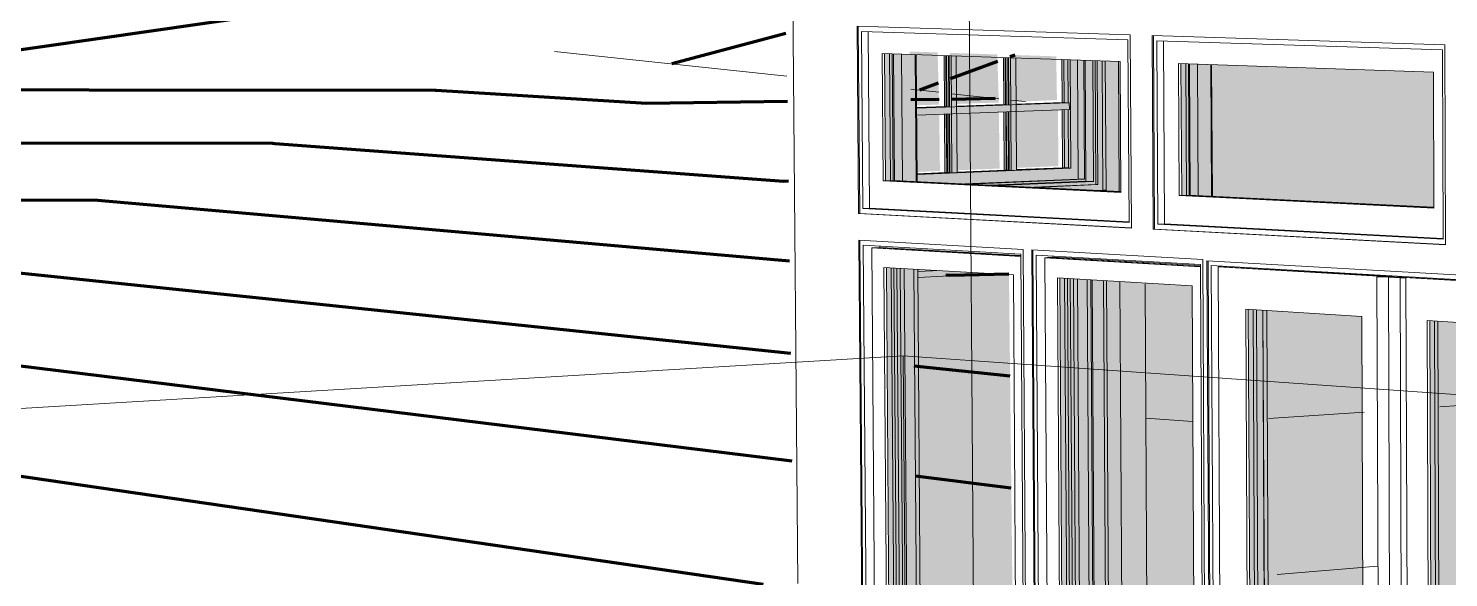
# Model space of a CAD drawing. Header units: inches. Extents: x 5690 to 5695, y -585 to 907.
# Drawn here: x 5694.0904 to 5694.2749, y 381.933 to 382.0043 of the extents above; entities that cross this region are included whole.
import ezdxf

# ---------------------------------------------------------------- set-up
doc = ezdxf.new("R2010")
doc.units = ezdxf.units.IN
doc.header["$MEASUREMENT"] = 0
for name, color, linetype, lineweight in [('A-DOOR', 31, 'Continuous', 13), ('A-DOOR-FRAM', 31, 'Continuous', 9), ('A-GLAZ', 151, 'Continuous', 13), ('A-GLAZ-2', 151, 'Continuous', 9), ('A-WALL', 113, 'Continuous', 13), ('C-TOPO', 7, 'Continuous', 9), ('C-TOPO-MAJR', 7, 'Continuous', 70), ('G-ANNO-SYMB-1', 111, 'Continuous', 9), ('I-WALL', 2, 'Continuous', 13), ('Q-CASE', 31, 'Continuous', 9)]:
    doc.layers.add(name, color=color, linetype=linetype, lineweight=lineweight)
doc.layers.add('A-DOOR-1', color=31, linetype='Continuous', lineweight=13, transparency=0.75)
doc.layers.add('A-GLAZ-1', color=151, linetype='Continuous', lineweight=13, transparency=0.75)

msp = doc.modelspace()

# ---------------------------------------------------------------- hatches: boundary and pattern name
at = {"layer": 'A-DOOR-1'}
msp.add_hatch(color=256, dxfattribs=at).paths.add_polyline_path([(5694.26335, 381.89438), (5694.26354, 381.89461), (5694.25891, 381.89518), (5694.26387, 381.89572), (5694.26358, 381.96695), (5694.24889, 381.96784), (5694.24925, 381.89613), (5694.25786, 381.89506)], flags=0)
h = msp.add_hatch(color=256, dxfattribs=at)
h.paths.add_polyline_path([(5694.28803, 381.89132), (5694.288, 381.89169), (5694.28794, 381.89168), (5694.28792, 381.8916), (5694.28747, 381.89165), (5694.28642, 381.89152), (5694.288, 381.89133)], flags=0)
h.paths.add_polyline_path([(5694.28543, 381.89165), (5694.28649, 381.89177), (5694.28417, 381.89206), (5694.28417, 381.8918), (5694.28428, 381.89179)], flags=0)
h.paths.add_polyline_path([(5694.28794, 381.89192), (5694.288, 381.89193), (5694.28799, 381.89552), (5694.28793, 381.89551), (5694.28794, 381.89239)], flags=0)
h.paths.add_polyline_path([(5694.27984, 381.89234), (5694.27979, 381.8926), (5694.27664, 381.89299), (5694.27665, 381.89273), (5694.2798, 381.89234)], flags=0)
h.paths.add_polyline_path([(5694.28793, 381.89575), (5694.28799, 381.89576), (5694.28799, 381.89935), (5694.28784, 381.8993), (5694.28783, 381.8985), (5694.28792, 381.89854)], flags=0)
h.paths.add_polyline_path([(5694.27657, 381.89719), (5694.27976, 381.89756), (5694.27974, 381.89836), (5694.27657, 381.89795), (5694.27657, 381.89776)], flags=0)
h.paths.add_polyline_path([(5694.2841, 381.89806), (5694.28634, 381.89832), (5694.28637, 381.89913), (5694.2841, 381.89887), (5694.2841, 381.89809)], flags=0)
h.paths.add_polyline_path([(5694.27657, 381.89824), (5694.27976, 381.89861), (5694.27974, 381.90223), (5694.27656, 381.90183), (5694.27657, 381.89888)], flags=0)
h.paths.add_polyline_path([(5694.2841, 381.89911), (5694.28639, 381.89937), (5694.28656, 381.90299), (5694.28409, 381.90272), (5694.28409, 381.90106)], flags=0)
h.paths.add_polyline_path([(5694.28786, 381.89954), (5694.28799, 381.89959), (5694.28798, 381.90318), (5694.28791, 381.90317), (5694.28787, 381.8999)], flags=0)
h.paths.add_polyline_path([(5694.28791, 381.90341), (5694.28798, 381.90342), (5694.28797, 381.906), (5694.2879, 381.90599), (5694.28791, 381.90528)], flags=0)
h.paths.add_polyline_path([(5694.27655, 381.90413), (5694.27974, 381.90448), (5694.27974, 381.90507), (5694.27655, 381.90472), (5694.27655, 381.90453)], flags=0)
h.paths.add_polyline_path([(5694.28409, 381.90496), (5694.28666, 381.90523), (5694.28669, 381.90583), (5694.28408, 381.90555), (5694.28408, 381.90516)], flags=0)
h.paths.add_polyline_path([(5694.27268, 381.9056), (5694.27296, 381.90593), (5694.27508, 381.90612), (5694.27555, 381.91622), (5694.27575, 381.91699), (5694.27616, 381.91744), (5694.27689, 381.9176), (5694.27745, 381.91764), (5694.28787, 381.91657), (5694.2879, 381.90754), (5694.28797, 381.90755), (5694.28787, 381.93459), (5694.27844, 381.93541), (5694.27843, 381.9359), (5694.28786, 381.93672), (5694.28778, 381.94956), (5694.2797, 381.94897), (5694.27968, 381.9556), (5694.28441, 381.95592), (5694.28438, 381.96567), (5694.27247, 381.96638), (5694.27268, 381.90563)], flags=0)
h.paths.add_polyline_path([(5694.27657, 381.90629), (5694.28676, 381.90739), (5694.28701, 381.91268), (5694.28682, 381.91547), (5694.27714, 381.91646), (5694.27704, 381.91602), (5694.27668, 381.90867)], flags=0)
h.paths.add_polyline_path([(5694.28786, 381.93526), (5694.28786, 381.93569), (5694.28535, 381.93548), (5694.28779, 381.93527)], flags=0)
at = {"layer": 'A-GLAZ-1'}
h = msp.add_hatch(color=256, dxfattribs=at)
h.paths.add_polyline_path([(5694.23234, 381.98304), (5694.23216, 382.00008), (5694.22546, 382.0003), (5694.22549, 381.99468), (5694.22492, 381.99467), (5694.21872, 381.99451), (5694.21868, 382.00053), (5694.21774, 382.00056), (5694.21779, 381.99442), (5694.21102, 381.99424), (5694.21097, 382.00079), (5694.21003, 382.00082), (5694.21008, 381.99416), (5694.2058, 381.99405), (5694.20575, 382.00096), (5694.20166, 382.00109), (5694.20179, 381.98455), (5694.23224, 381.98305)], flags=0)
h.paths.add_polyline_path([(5694.20586, 381.9854), (5694.20581, 381.99308), (5694.21009, 381.99324), (5694.21009, 381.993), (5694.21027, 381.993), (5694.21024, 381.98558), (5694.20588, 381.9854)], flags=0)
h.paths.add_polyline_path([(5694.21108, 381.98562), (5694.21103, 381.99327), (5694.21779, 381.99351), (5694.2178, 381.993), (5694.21798, 381.993), (5694.21794, 381.9859), (5694.21108, 381.98562)], flags=0)
h.paths.add_polyline_path([(5694.21878, 381.98594), (5694.21872, 381.99354), (5694.2255, 381.99379), (5694.22555, 381.98622), (5694.22179, 381.98606)], flags=0)
h = msp.add_hatch(color=256, dxfattribs=at)
h.paths.add_polyline_path([(5694.20519, 381.98567), (5694.20884, 381.98583), (5694.20875, 381.99348), (5694.20509, 381.99335), (5694.20518, 381.98641)], flags=0)
h.paths.add_polyline_path([(5694.21045, 381.98589), (5694.21659, 381.98614), (5694.2165, 381.99375), (5694.21036, 381.99354), (5694.21045, 381.98641)], flags=0)
h.paths.add_polyline_path([(5694.21819, 381.98621), (5694.22424, 381.98646), (5694.22416, 381.99402), (5694.2181, 381.99381), (5694.21819, 381.98641)], flags=0)
h.paths.add_polyline_path([(5694.20508, 381.99433), (5694.20873, 381.99445), (5694.20854, 382.00122), (5694.20489, 382.00134), (5694.20507, 381.99495)], flags=0)
h.paths.add_polyline_path([(5694.21035, 381.99451), (5694.21649, 381.99472), (5694.21629, 382.00096), (5694.21016, 382.00116), (5694.21034, 381.99495)], flags=0)
h.paths.add_polyline_path([(5694.21809, 381.99478), (5694.22404, 381.99504), (5694.22395, 382.00071), (5694.21791, 382.00091), (5694.21809, 381.99495)], flags=0)
h = msp.add_hatch(color=256, dxfattribs=at)
h.paths.add_polyline_path([(5694.20585, 381.9854), (5694.21027, 381.98563), (5694.21027, 381.993), (5694.21009, 381.99302), (5694.21009, 381.99324), (5694.20942, 381.99321), (5694.20948, 381.98562), (5694.20585, 381.98545)], flags=0)
h.paths.add_polyline_path([(5694.21108, 381.98562), (5694.21798, 381.98595), (5694.21798, 381.993), (5694.2178, 381.99303), (5694.21779, 381.99351), (5694.21713, 381.99349), (5694.21718, 381.98594), (5694.21108, 381.98566)], flags=0)
h.paths.add_polyline_path([(5694.21878, 381.98594), (5694.22555, 381.98626), (5694.2255, 381.99379), (5694.22474, 381.99376), (5694.22478, 381.98625), (5694.21877, 381.98598)], flags=0)
h.paths.add_polyline_path([(5694.20579, 381.99401), (5694.21008, 381.9942), (5694.21002, 382.00082), (5694.20937, 382.00084), (5694.20942, 381.99418), (5694.20579, 381.99401)], flags=0)
h.paths.add_polyline_path([(5694.21102, 381.99419), (5694.21779, 381.99447), (5694.21773, 382.00056), (5694.21708, 382.00058), (5694.21712, 381.99445), (5694.21102, 381.99419)], flags=0)
h.paths.add_polyline_path([(5694.21872, 381.99446), (5694.22549, 381.9947), (5694.22546, 382.0003), (5694.22469, 382.00033), (5694.22473, 381.99472), (5694.21872, 381.99446)], flags=0)
for points in [[(5694.27301, 381.98104), (5694.27289, 381.99871), (5694.24015, 381.99977), (5694.24025, 381.98265), (5694.27295, 381.98104)], [(5694.24166, 381.95327), (5694.24156, 381.97095), (5694.23549, 381.97131), (5694.23559, 381.95373), (5694.24156, 381.95328)]]:
    msp.add_hatch(color=256, dxfattribs=at).paths.add_polyline_path(points, flags=0)
h = msp.add_hatch(color=256, dxfattribs=at)
h.paths.add_polyline_path([(5694.21889, 381.89661), (5694.21884, 381.89748), (5694.21514, 381.89709), (5694.21886, 381.89662)], flags=0)
h.paths.add_polyline_path([(5694.21414, 381.89722), (5694.21884, 381.89772), (5694.21882, 381.90006), (5694.2089, 381.89899), (5694.20894, 381.89787), (5694.21313, 381.89734)], flags=0)
h.paths.add_polyline_path([(5694.20463, 381.89842), (5694.20462, 381.89974), (5694.20246, 381.89951), (5694.20246, 381.89869), (5694.20457, 381.89843)], flags=0)
h.paths.add_polyline_path([(5694.20246, 381.89975), (5694.20461, 381.89998), (5694.20456, 381.90356), (5694.20243, 381.90334), (5694.20245, 381.90091)], flags=0)
h.paths.add_polyline_path([(5694.20243, 381.90358), (5694.20458, 381.9038), (5694.20456, 381.90639), (5694.20241, 381.90617), (5694.20242, 381.90448)], flags=0)
h.paths.add_polyline_path([(5694.20239, 381.90768), (5694.20645, 381.90809), (5694.20595, 381.97198), (5694.21539, 381.9725), (5694.20188, 381.9733), (5694.20239, 381.90868)], flags=0)
h = msp.add_hatch(color=256, dxfattribs=at)
h.paths.add_polyline_path([(5694.20866, 381.89906), (5694.21861, 381.90014), (5694.2186, 381.90117), (5694.20864, 381.90009)], flags=0)
h.paths.add_polyline_path([(5694.20864, 381.90033), (5694.21859, 381.9014), (5694.21855, 381.90495), (5694.20859, 381.9039), (5694.20864, 381.90056)], flags=0)
h.paths.add_polyline_path([(5694.20859, 381.90414), (5694.21855, 381.90519), (5694.21852, 381.90775), (5694.20856, 381.90673), (5694.20858, 381.9049)], flags=0)
h.paths.add_polyline_path([(5694.20613, 381.90798), (5694.2185, 381.90924), (5694.21781, 381.97244), (5694.21515, 381.9726), (5694.20536, 381.9721), (5694.20612, 381.90857)], flags=0)
h = msp.add_hatch(color=256, dxfattribs=at)
h.paths.add_polyline_path([(5694.23875, 381.8941), (5694.23875, 381.89433), (5694.2321, 381.89517), (5694.23592, 381.89562), (5694.23592, 381.89564), (5694.23088, 381.89509), (5694.23866, 381.89411)], flags=0)
h.paths.add_polyline_path([(5694.2299, 381.89522), (5694.23592, 381.89588), (5694.2359, 381.89937), (5694.2249, 381.89817), (5694.22491, 381.89585), (5694.22989, 381.89522)], flags=0)
h.paths.add_polyline_path([(5694.23868, 381.89576), (5694.23868, 381.89596), (5694.23809, 381.89589), (5694.23813, 381.89583), (5694.2386, 381.89577)], flags=0)
h.paths.add_polyline_path([(5694.23675, 381.896), (5694.23809, 381.89621), (5694.23809, 381.89612), (5694.23868, 381.89619), (5694.23866, 381.89968), (5694.23674, 381.89946), (5694.23675, 381.8962)], flags=0)
h.paths.add_polyline_path([(5694.2249, 381.89841), (5694.2359, 381.8996), (5694.23588, 381.9031), (5694.22488, 381.90193), (5694.22489, 381.89891)], flags=0)
h.paths.add_polyline_path([(5694.23673, 381.8997), (5694.23866, 381.89991), (5694.2386, 381.90339), (5694.23671, 381.90319), (5694.23673, 381.89971)], flags=0)
h.paths.add_polyline_path([(5694.22487, 381.90217), (5694.23588, 381.90333), (5694.23586, 381.90683), (5694.22485, 381.90569), (5694.22487, 381.90217)], flags=0)
h.paths.add_polyline_path([(5694.23671, 381.90342), (5694.23864, 381.90363), (5694.2386, 381.90712), (5694.23669, 381.90692), (5694.23671, 381.90358)], flags=0)
h.paths.add_polyline_path([(5694.22485, 381.90593), (5694.23586, 381.90706), (5694.23584, 381.90959), (5694.22483, 381.90848), (5694.22485, 381.90633)], flags=0)
h.paths.add_polyline_path([(5694.23669, 381.90715), (5694.23862, 381.90735), (5694.2386, 381.90988), (5694.23668, 381.90968), (5694.23669, 381.90728)], flags=0)
h.paths.add_polyline_path([(5694.22482, 381.90996), (5694.23584, 381.91106), (5694.23578, 381.92023), (5694.23662, 381.92031), (5694.23667, 381.91115), (5694.24085, 381.91157), (5694.24188, 381.91146), (5694.24165, 381.95327), (5694.23559, 381.95373), (5694.23549, 381.97131), (5694.22442, 381.97196), (5694.22481, 381.91131)], flags=0)
at = {"layer": 'A-WALL'}
for points in [[(5694.19827, 381.98031), (5694.19843, 381.98032), (5694.19823, 382.00461), (5694.19808, 382.00462), (5694.19827, 381.98032)], [(5694.23656, 381.97827), (5694.23671, 381.97828), (5694.23657, 382.00341), (5694.23642, 382.00342), (5694.23656, 381.97828)], [(5694.23371, 381.97842), (5694.23367, 381.97844), (5694.23357, 381.97843)], [(5694.27453, 381.97625), (5694.27453, 381.97626), (5694.27445, 381.97625)], [(5694.24398, 381.88601), (5694.24414, 381.88603), (5694.24367, 381.97416), (5694.24352, 381.97416), (5694.24398, 381.88603)]]:
    msp.add_hatch(color=256, dxfattribs=at).paths.add_polyline_path(points, flags=0)
h = msp.add_hatch(color=256, dxfattribs=at)
h.paths.add_polyline_path([(5694.19897, 381.89458), (5694.19912, 381.8946), (5694.19911, 381.89531), (5694.19896, 381.89529), (5694.19897, 381.8946)], flags=0)
h.paths.add_polyline_path([(5694.19896, 381.89553), (5694.19911, 381.89555), (5694.19908, 381.89915), (5694.19893, 381.89913), (5694.19896, 381.89564)], flags=0)
h.paths.add_polyline_path([(5694.19893, 381.89937), (5694.19908, 381.89939), (5694.19905, 381.90298), (5694.1989, 381.90297), (5694.19892, 381.9003)], flags=0)
h.paths.add_polyline_path([(5694.1989, 381.90321), (5694.19905, 381.90322), (5694.19903, 381.90583), (5694.19888, 381.90581), (5694.19889, 381.9042)], flags=0)
h.paths.add_polyline_path([(5694.19886, 381.90732), (5694.19902, 381.90734), (5694.19845, 381.97684), (5694.1983, 381.97685), (5694.19886, 381.90751)], flags=0)
h = msp.add_hatch(color=256, dxfattribs=at)
h.paths.add_polyline_path([(5694.22132, 381.89166), (5694.22147, 381.89169), (5694.22145, 381.89402), (5694.2213, 381.894), (5694.22132, 381.89168)], flags=0)
h.paths.add_polyline_path([(5694.2213, 381.89424), (5694.22145, 381.89426), (5694.22143, 381.89779), (5694.22128, 381.89777), (5694.2213, 381.89511)], flags=0)
h.paths.add_polyline_path([(5694.22128, 381.89801), (5694.22143, 381.89802), (5694.2214, 381.90156), (5694.22125, 381.90154), (5694.22127, 381.89875)], flags=0)
h.paths.add_polyline_path([(5694.22125, 381.90178), (5694.2214, 381.9018), (5694.22135, 381.90533), (5694.22123, 381.90531), (5694.22125, 381.90217)], flags=0)
h.paths.add_polyline_path([(5694.22123, 381.90555), (5694.22138, 381.90557), (5694.22135, 381.90812), (5694.22121, 381.90811), (5694.22122, 381.90603)], flags=0)
h.paths.add_polyline_path([(5694.2212, 381.90959), (5694.22135, 381.90961), (5694.22091, 381.97558), (5694.22076, 381.97558), (5694.22119, 381.91131)], flags=0)

# ---------------------------------------------------------------- linework, layer by layer
at = {"layer": 'A-DOOR'}
for p, q in [((5694.24367, 381.97416), (5694.24414, 381.88602)), ((5694.24454, 381.88597), (5694.24409, 381.97353)), ((5694.24409, 381.97353), (5694.29104, 381.97086)), ((5694.24532, 381.97338), (5694.24498, 381.97337)), ((5694.26729, 381.97209), (5694.24498, 381.97337)), ((5694.24498, 381.97337), (5694.24543, 381.88632)), ((5694.24528, 381.97347), (5694.24528, 381.97335)), ((5694.24542, 381.97339), (5694.24532, 381.97338)), ((5694.26762, 381.97211), (5694.24532, 381.97338)), ((5694.24532, 381.97338), (5694.26762, 381.97211)), ((5694.26635, 381.97215), (5694.26559, 381.9721)), ((5694.26559, 381.9721), (5694.2671, 381.97202)), ((5694.26559, 381.9721), (5694.26587, 381.89735)), ((5694.26785, 381.97206), (5694.26635, 381.97215)), ((5694.2671, 381.97202), (5694.26785, 381.97206)), ((5694.26785, 381.97206), (5694.2671, 381.97202)), ((5694.26737, 381.89914), (5694.2671, 381.97202)), ((5694.2671, 381.97202), (5694.26861, 381.97193)), ((5694.2671, 381.97202), (5694.26737, 381.89914)), ((5694.26729, 381.97209), (5694.26762, 381.97211)), ((5694.26762, 381.97211), (5694.26773, 381.97212)), ((5694.26937, 381.97197), (5694.26785, 381.97206)), ((5694.26876, 381.97205), (5694.26842, 381.97203)), ((5694.29103, 381.97074), (5694.26842, 381.97203)), ((5694.26861, 381.97193), (5694.26937, 381.97197)), ((5694.26887, 381.90093), (5694.26861, 381.97193)), ((5694.26876, 381.97205), (5694.29102, 381.97077)), ((5694.29102, 381.97077), (5694.26876, 381.97205)), ((5694.26886, 381.97205), (5694.26876, 381.97205)), ((5694.26962, 381.90183), (5694.26937, 381.97197)), ((5694.24891, 381.89609), (5694.24856, 381.96786)), ((5694.24856, 381.96786), (5694.26364, 381.96693)), ((5694.24889, 381.96784), (5694.24925, 381.89613)), ((5694.24925, 381.89613), (5694.24889, 381.96784)), ((5694.24889, 381.96784), (5694.24925, 381.89613)), ((5694.24986, 381.8962), (5694.24952, 381.9678)), ((5694.24995, 381.96777), (5694.2503, 381.89625)), ((5694.26364, 381.96693), (5694.26393, 381.89507)), ((5694.27235, 381.90515), (5694.27214, 381.9664)), ((5694.27214, 381.9664), (5694.28785, 381.96543)), ((5694.27247, 381.96638), (5694.27268, 381.90555)), ((5694.27247, 381.96638), (5694.27268, 381.90555)), ((5694.27268, 381.90555), (5694.27247, 381.96638)), ((5694.2733, 381.90592), (5694.2731, 381.96634)), ((5694.27354, 381.96631), (5694.27374, 381.90597))]:
    msp.add_line(p, q, dxfattribs=at)
at = {"layer": 'A-DOOR-FRAM'}
for p, q in [((5694.25077, 381.96769), (5694.25111, 381.89609)), ((5694.25111, 381.89609), (5694.25077, 381.96769))]:
    msp.add_line(p, q, dxfattribs=at)
at = {"layer": 'A-GLAZ'}
for p, q in [((5694.20942, 381.99416), (5694.20937, 382.00084)), ((5694.20962, 382.00083), (5694.20967, 381.99414)), ((5694.20975, 381.99415), (5694.2097, 382.00083)), ((5694.20995, 382.00082), (5694.21, 381.99413)), ((5694.21008, 381.99413), (5694.21003, 382.00082)), ((5694.21028, 382.00081), (5694.21039, 381.98557)), ((5694.21108, 381.9856), (5694.21097, 382.00079)), ((5694.21712, 381.99443), (5694.21708, 382.00058)), ((5694.21733, 382.00057), (5694.21737, 381.99441)), ((5694.21745, 381.99441), (5694.21741, 382.00057)), ((5694.21766, 382.00056), (5694.2177, 381.9944)), ((5694.21779, 381.9944), (5694.21774, 382.00056)), ((5694.21799, 382.00055), (5694.2181, 381.98589)), ((5694.21878, 381.98592), (5694.21868, 382.00053)), ((5694.22565, 381.99468), (5694.20583, 381.99399)), ((5694.21879, 381.99451), (5694.22474, 381.99472)), ((5694.22498, 381.99471), (5694.2188, 381.99449)), ((5694.2188, 381.99448), (5694.22507, 381.9947)), ((5694.2188, 381.99446), (5694.2254, 381.99469)), ((5694.22532, 381.99469), (5694.2188, 381.99447)), ((5694.22474, 381.99472), (5694.22498, 381.99471)), ((5694.22507, 381.9947), (5694.22532, 381.99469)), ((5694.2254, 381.99469), (5694.22549, 381.99469)), ((5694.22549, 381.99469), (5694.22565, 381.99468)), ((5694.22566, 381.99379), (5694.22565, 381.99468)), ((5694.20983, 381.99418), (5694.20583, 381.99404)), ((5694.20583, 381.99403), (5694.20983, 381.99417)), ((5694.20583, 381.99401), (5694.21017, 381.99416)), ((5694.21017, 381.99416), (5694.20583, 381.99401)), ((5694.20583, 381.99309), (5694.22566, 381.99379)), ((5694.20584, 381.99406), (5694.2095, 381.99419)), ((5694.20948, 381.98562), (5694.20942, 381.99321)), ((5694.20967, 381.99322), (5694.20973, 381.98561)), ((5694.20981, 381.9856), (5694.20976, 381.99322)), ((5694.21001, 381.99323), (5694.21006, 381.98559)), ((5694.21014, 381.98559), (5694.21009, 381.99323)), ((5694.21111, 381.99424), (5694.21721, 381.99445)), ((5694.21754, 381.99445), (5694.21111, 381.99422)), ((5694.21111, 381.99422), (5694.21754, 381.99444)), ((5694.21111, 381.99419), (5694.21788, 381.99443)), ((5694.21787, 381.99443), (5694.21111, 381.9942)), ((5694.21718, 381.98594), (5694.21713, 381.99348)), ((5694.21738, 381.99349), (5694.21743, 381.98592)), ((5694.21751, 381.98592), (5694.21746, 381.9935)), ((5694.21771, 381.9935), (5694.21776, 381.98591)), ((5694.21785, 381.98591), (5694.21779, 381.99351)), ((5694.20948, 381.98562), (5694.20973, 381.98561)), ((5694.20973, 381.98561), (5694.20981, 381.98561)), ((5694.20981, 381.9856), (5694.21006, 381.98559)), ((5694.21006, 381.98559), (5694.21014, 381.98559)), ((5694.21014, 381.98559), (5694.21024, 381.98558)), ((5694.21024, 381.98558), (5694.21039, 381.98557)), ((5694.21039, 381.98557), (5694.21108, 381.9856)), ((5694.21718, 381.98594), (5694.21743, 381.98592)), ((5694.21743, 381.98592), (5694.21751, 381.98593)), ((5694.21751, 381.98592), (5694.21776, 381.98591)), ((5694.21776, 381.98591), (5694.21785, 381.98591)), ((5694.21785, 381.98591), (5694.21794, 381.9859)), ((5694.21794, 381.9859), (5694.2181, 381.98589)), ((5694.2181, 381.98589), (5694.21878, 381.98592))]:
    msp.add_line(p, q, dxfattribs=at)
at = {"layer": 'A-GLAZ-2'}
for p, q in [((5694.19823, 382.00461), (5694.19843, 381.98032)), ((5694.19865, 382.00395), (5694.23327, 382.00285)), ((5694.19884, 381.98095), (5694.19865, 382.00395)), ((5694.19952, 382.00393), (5694.1997, 381.98098)), ((5694.23327, 382.00285), (5694.23341, 381.97912)), ((5694.23657, 382.00341), (5694.23671, 381.97828)), ((5694.23702, 382.00273), (5694.27412, 382.00155)), ((5694.23716, 381.97893), (5694.23702, 382.00273)), ((5694.23789, 382.00271), (5694.23802, 381.97897)), ((5694.20148, 381.98454), (5694.20135, 382.0011)), ((5694.20135, 382.0011), (5694.23224, 382.00004)), ((5694.20166, 382.00109), (5694.20179, 381.98455)), ((5694.20166, 382.00109), (5694.20179, 381.98455)), ((5694.20179, 381.98455), (5694.20166, 382.00109)), ((5694.20241, 381.98458), (5694.20228, 382.00107)), ((5694.20264, 382.00106), (5694.20277, 381.98459)), ((5694.2028, 382.00105), (5694.20293, 381.98458)), ((5694.20384, 382.00102), (5694.20397, 381.98453)), ((5694.20562, 382.00096), (5694.20575, 381.98444)), ((5694.20575, 382.00095), (5694.20587, 381.98444)), ((5694.22473, 381.99469), (5694.22469, 382.00033)), ((5694.22495, 382.00032), (5694.22499, 381.99468)), ((5694.22495, 382.00032), (5694.22499, 381.99468)), ((5694.22499, 381.99468), (5694.22495, 382.00032)), ((5694.22549, 381.99467), (5694.22546, 382.0003)), ((5694.22576, 382.00029), (5694.22585, 381.9862)), ((5694.2267, 382.00026), (5694.2268, 381.98478)), ((5694.22752, 382.00023), (5694.22762, 381.98475)), ((5694.2277, 382.00022), (5694.2278, 381.98452)), ((5694.22869, 382.00019), (5694.22878, 381.98448)), ((5694.22901, 382.00018), (5694.22911, 381.98406)), ((5694.22927, 382.00017), (5694.22937, 381.98405)), ((5694.23, 381.98334), (5694.2299, 382.00015)), ((5694.23032, 382.00013), (5694.23042, 381.98332)), ((5694.23214, 381.98316), (5694.23204, 382.00007)), ((5694.27412, 382.00155), (5694.27421, 381.97698)), ((5694.23224, 382.00004), (5694.23234, 381.98301)), ((5694.23994, 381.98264), (5694.23984, 381.99978)), ((5694.23984, 381.99978), (5694.27295, 381.99864)), ((5694.24015, 381.99977), (5694.24025, 381.98265)), ((5694.24015, 381.99977), (5694.24025, 381.98265)), ((5694.24025, 381.98265), (5694.24015, 381.99977)), ((5694.24087, 381.98268), (5694.24077, 381.99975)), ((5694.24114, 381.99974), (5694.24123, 381.9827)), ((5694.24125, 381.99973), (5694.24134, 381.98269)), ((5694.24228, 381.9997), (5694.24237, 381.98264)), ((5694.24405, 381.99964), (5694.24414, 381.98256)), ((5694.24414, 381.99963), (5694.24423, 381.98255)), ((5694.27295, 381.99864), (5694.27301, 381.98101)), ((5694.22478, 381.98625), (5694.22474, 381.99376)), ((5694.22499, 381.99376), (5694.22504, 381.98624)), ((5694.22499, 381.99376), (5694.22504, 381.98624)), ((5694.22504, 381.98624), (5694.22499, 381.99376)), ((5694.22555, 381.98622), (5694.2255, 381.99378)), ((5694.22585, 381.9862), (5694.20589, 381.98537)), ((5694.20589, 381.9854), (5694.21032, 381.98558)), ((5694.2059, 381.98547), (5694.20956, 381.98562)), ((5694.2099, 381.98561), (5694.2059, 381.98545)), ((5694.2099, 381.98561), (5694.2059, 381.98545)), ((5694.2059, 381.98545), (5694.2099, 381.98561)), ((5694.21117, 381.98569), (5694.21726, 381.98594)), ((5694.2176, 381.98593), (5694.21117, 381.98567)), ((5694.2176, 381.98593), (5694.21117, 381.98567)), ((5694.21117, 381.98567), (5694.2176, 381.98593)), ((5694.21117, 381.98562), (5694.21803, 381.9859)), ((5694.21885, 381.98601), (5694.22478, 381.98625)), ((5694.22504, 381.98624), (5694.21885, 381.98598)), ((5694.22504, 381.98624), (5694.21885, 381.98598)), ((5694.21885, 381.98598), (5694.22504, 381.98624)), ((5694.21886, 381.98594), (5694.22555, 381.98622)), ((5694.22478, 381.98625), (5694.22504, 381.98624)), ((5694.22504, 381.98624), (5694.22555, 381.98622)), ((5694.22504, 381.98624), (5694.22555, 381.98622)), ((5694.22555, 381.98622), (5694.22585, 381.9862)), ((5694.20148, 381.98454), (5694.20179, 381.98455)), ((5694.23234, 381.98301), (5694.20148, 381.98454)), ((5694.20179, 381.98455), (5694.20277, 381.98459)), ((5694.20179, 381.98455), (5694.20241, 381.98458)), ((5694.20179, 381.98455), (5694.23234, 381.98304)), ((5694.20179, 381.98455), (5694.23234, 381.98304)), ((5694.23234, 381.98304), (5694.20179, 381.98455)), ((5694.23232, 381.9831), (5694.20241, 381.98458)), ((5694.20277, 381.98459), (5694.2323, 381.98314)), ((5694.21202, 381.98415), (5694.2268, 381.98478)), ((5694.22762, 381.98475), (5694.21284, 381.98411)), ((5694.21537, 381.98399), (5694.2278, 381.98452)), ((5694.22878, 381.98448), (5694.21636, 381.98394)), ((5694.22911, 381.98406), (5694.22108, 381.98371)), ((5694.22937, 381.98405), (5694.22134, 381.9837)), ((5694.2268, 381.98478), (5694.22762, 381.98475)), ((5694.2278, 381.98452), (5694.22878, 381.98448)), ((5694.22937, 381.98405), (5694.22911, 381.98406)), ((5694.22919, 381.98331), (5694.23, 381.98334)), ((5694.23042, 381.98332), (5694.22961, 381.98329)), ((5694.23, 381.98334), (5694.23042, 381.98332)), ((5694.23994, 381.98264), (5694.24025, 381.98265)), ((5694.27301, 381.98101), (5694.23994, 381.98264)), ((5694.24025, 381.98265), (5694.24123, 381.9827)), ((5694.24025, 381.98265), (5694.24087, 381.98268)), ((5694.24025, 381.98265), (5694.273, 381.98104)), ((5694.24025, 381.98265), (5694.273, 381.98104)), ((5694.273, 381.98104), (5694.24025, 381.98265)), ((5694.27299, 381.9811), (5694.24087, 381.98268)), ((5694.24123, 381.9827), (5694.27297, 381.98114)), ((5694.19843, 381.98032), (5694.2337, 381.97844)), ((5694.1997, 381.98098), (5694.19884, 381.98095)), ((5694.23341, 381.97912), (5694.19884, 381.98095)), ((5694.1997, 381.98098), (5694.23338, 381.97921)), ((5694.23671, 381.97828), (5694.27453, 381.97626)), ((5694.23802, 381.97897), (5694.23716, 381.97893)), ((5694.27421, 381.97698), (5694.23716, 381.97893)), ((5694.23802, 381.97897), (5694.27418, 381.97707)), ((5694.19845, 381.97684), (5694.19902, 381.90728)), ((5694.19943, 381.90733), (5694.19888, 381.97618)), ((5694.19888, 381.97618), (5694.21936, 381.97502)), ((5694.20028, 381.97585), (5694.19998, 381.97584)), ((5694.19998, 381.97584), (5694.20052, 381.90744)), ((5694.21935, 381.97473), (5694.19998, 381.97584)), ((5694.20028, 381.97585), (5694.20126, 381.9759)), ((5694.20028, 381.97585), (5694.21934, 381.97476)), ((5694.21934, 381.97476), (5694.20028, 381.97585)), ((5694.20103, 381.97606), (5694.20103, 381.97591)), ((5694.20126, 381.9759), (5694.21932, 381.97487)), ((5694.21936, 381.97502), (5694.2198, 381.90938)), ((5694.22091, 381.97558), (5694.22135, 381.90953)), ((5694.22178, 381.90958), (5694.22135, 381.9749)), ((5694.22135, 381.9749), (5694.24268, 381.97369)), ((5694.22277, 381.97457), (5694.22246, 381.97455)), ((5694.22246, 381.97455), (5694.22289, 381.90969)), ((5694.24267, 381.97339), (5694.22246, 381.97455)), ((5694.22277, 381.97457), (5694.22375, 381.97462)), ((5694.22277, 381.97457), (5694.24267, 381.97343)), ((5694.24267, 381.97343), (5694.22277, 381.97457)), ((5694.22351, 381.97478), (5694.22351, 381.97463)), ((5694.22375, 381.97462), (5694.24265, 381.97354)), ((5694.20209, 381.90761), (5694.20157, 381.97331)), ((5694.20157, 381.97331), (5694.21838, 381.97232)), ((5694.20188, 381.9733), (5694.20239, 381.90764)), ((5694.20188, 381.9733), (5694.20239, 381.90764)), ((5694.20239, 381.90764), (5694.20188, 381.9733)), ((5694.20301, 381.90771), (5694.2025, 381.97326)), ((5694.20285, 381.97324), (5694.20337, 381.90774)), ((5694.20325, 381.97321), (5694.20376, 381.90778)), ((5694.20366, 381.97318), (5694.20417, 381.90781)), ((5694.20418, 381.97315), (5694.20469, 381.90787)), ((5694.20596, 381.90799), (5694.20546, 381.97307)), ((5694.20546, 381.97307), (5694.20596, 381.90799)), ((5694.20596, 381.97304), (5694.20645, 381.90804)), ((5694.20601, 381.97276), (5694.2088, 381.9729)), ((5694.20601, 381.97198), (5694.21577, 381.97249)), ((5694.24268, 381.97369), (5694.24301, 381.91128)), ((5694.21838, 381.97232), (5694.21881, 381.9093)), ((5694.22452, 381.90987), (5694.22411, 381.97197)), ((5694.22411, 381.97197), (5694.24162, 381.97093)), ((5694.22442, 381.97196), (5694.22482, 381.90991)), ((5694.22442, 381.97196), (5694.22482, 381.90991)), ((5694.22482, 381.90991), (5694.22442, 381.97196)), ((5694.22544, 381.90997), (5694.22504, 381.97192)), ((5694.2254, 381.9719), (5694.2258, 381.91)), ((5694.22578, 381.97187), (5694.22617, 381.91004)), ((5694.22618, 381.97184), (5694.22657, 381.91007)), ((5694.22669, 381.97181), (5694.22708, 381.91012)), ((5694.22833, 381.91025), (5694.22795, 381.97173)), ((5694.22795, 381.97173), (5694.22833, 381.91025)), ((5694.22845, 381.9717), (5694.22883, 381.9103)), ((5694.22899, 381.91032), (5694.22861, 381.9717)), ((5694.23045, 381.91046), (5694.23007, 381.97161)), ((5694.23007, 381.97161), (5694.23045, 381.91046)), ((5694.23049, 381.97159), (5694.23086, 381.91051)), ((5694.23258, 381.91067), (5694.23221, 381.97147)), ((5694.24162, 381.97093), (5694.24194, 381.91142)), ((5694.25114, 381.8961), (5694.2508, 381.96768)), ((5694.2513, 381.96765), (5694.25164, 381.89604))]:
    msp.add_line(p, q, dxfattribs=at)
at = {"layer": 'A-WALL'}
for p, q in [((5694.18971, 382.00904), (5694.19037, 381.93227)), ((5694.19827, 381.98031), (5694.19808, 382.00462)), ((5694.19808, 382.00462), (5694.23356, 382.00351)), ((5694.23356, 382.00351), (5694.23371, 381.97842)), ((5694.23656, 381.97827), (5694.23642, 382.00342)), ((5694.23642, 382.00342), (5694.27445, 382.00223)), ((5694.27445, 382.00223), (5694.27453, 381.97625)), ((5694.19827, 381.98031), (5694.19843, 381.98032)), ((5694.23371, 381.97842), (5694.19827, 381.98031)), ((5694.23656, 381.97827), (5694.23671, 381.97828)), ((5694.27453, 381.97625), (5694.23656, 381.97827)), ((5694.19887, 381.90727), (5694.1983, 381.97685)), ((5694.1983, 381.97685), (5694.21964, 381.97565)), ((5694.21964, 381.97565), (5694.22008, 381.90941)), ((5694.2212, 381.90952), (5694.22076, 381.97558)), ((5694.22076, 381.97558), (5694.24298, 381.97433)), ((5694.24298, 381.97433), (5694.24331, 381.91124)), ((5694.24398, 381.88598), (5694.24352, 381.97416)), ((5694.24352, 381.97416), (5694.29133, 381.97146)), ((5694.23584, 381.91093), (5694.23549, 381.97111))]:
    msp.add_line(p, q, dxfattribs=at)
at = {"layer": 'C-TOPO'}
for p, q in [((5694.15879, 382.00135), (5694.18897, 381.99814)), ((5694.20505, 381.99643), (5694.20871, 381.99604)), ((5694.21033, 381.99586), (5694.21648, 381.99521)), ((5694.21809, 381.99504), (5694.21995, 381.99484))]:
    msp.add_line(p, q, dxfattribs=at)
at = {"layer": 'C-TOPO-MAJR'}
for p, q in [((5694.05335, 381.99637), (5694.18854, 382.01589)), ((5694.18882, 382.00366), (5694.17401, 381.99974)), ((5694.21631, 382.00005), (5694.21019, 381.99781)), ((5694.21858, 382.00088), (5694.21791, 382.00064)), ((5694.20859, 381.99722), (5694.20618, 381.99634)), ((5694.17072, 381.99459), (5694.1434, 381.99628)), ((5694.18902, 381.99484), (5694.17072, 381.99459)), ((5694.20872, 381.99511), (5694.20507, 381.99506)), ((5694.21601, 381.99526), (5694.21034, 381.99513)), ((5694.18858, 381.98448), (5694.12243, 381.98937)), ((5694.18917, 381.98449), (5694.18858, 381.98448)), ((5694.18931, 381.9741), (5694.09991, 381.98196)), ((5694.18947, 381.96214), (5694.07568, 381.97398)), ((5694.21781, 381.97242), (5694.21014, 381.97227)), ((5694.21014, 381.97227), (5694.20959, 381.97231)), ((5694.18966, 381.94814), (5694.04953, 381.96538)), ((5694.21796, 381.95917), (5694.2055, 381.96047)), ((5694.18588, 381.93212), (5694.02123, 381.95606)), ((5694.21811, 381.94464), (5694.20567, 381.94617))]:
    msp.add_line(p, q, dxfattribs=at)
for points in [[(5694.1434, 381.99628, 0), (5694.14327, 381.99629, 0), (5694.05335, 381.99637, 0)], [(5694.12243, 381.98937, 0), (5694.12212, 381.9894, 0), (5693.91038, 381.98963, 0)], [(5694.09991, 381.98196, 0), (5694.09944, 381.98201, 0), (5693.76643, 381.98243, 0)]]:
    msp.add_polyline3d(points, dxfattribs=at)
at = {"layer": 'G-ANNO-SYMB-1'}
for p, q in [((5694.21034, 382.33007), (5694.21621, 381.51157)), ((5693.8293, 381.93947), (5694.20405, 381.96181)), ((5694.20405, 381.96181), (5694.44649, 381.94492)), ((5694.20405, 381.96181), (5694.20602, 381.70703))]:
    msp.add_line(p, q, dxfattribs=at)
at = {"layer": 'I-WALL'}
msp.add_line((5694.23549, 381.97118), (5694.23549, 381.97111), dxfattribs=at)
at = {"layer": 'Q-CASE'}
for p, q in [((5694.27377, 381.95519), (5694.28441, 381.95592)), ((5694.25152, 381.95367), (5694.26396, 381.95452)), ((5694.24165, 381.95327), (5694.23559, 381.95373)), ((5694.25266, 381.93342), (5694.26569, 381.93452))]:
    msp.add_line(p, q, dxfattribs=at)

doc.saveas('drawing.dxf')
